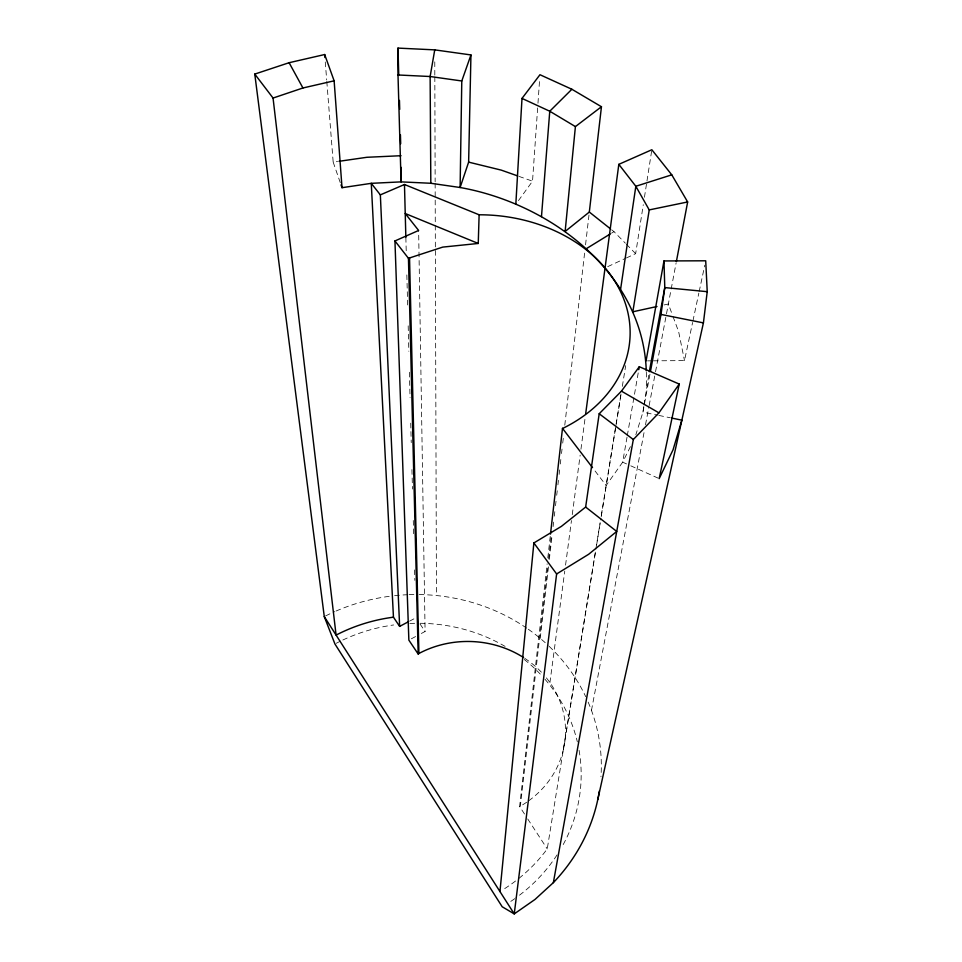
<?xml version="1.0" encoding="UTF-8"?>
<svg xmlns="http://www.w3.org/2000/svg" width="962" height="962" viewBox="0 0 962 962"><rect width="100%" height="100%" fill="white"/><g stroke="black" fill="none" stroke-linecap="round" stroke-linejoin="round"><path stroke-width="0.72" stroke-dasharray="4.81 3.61" d="M518.458 200.625L532.527 181.181L537.866 104.714M537.974 103.211L539.646 79.221M524.494 813.996L519.612 806.517L547.137 563.84M547.811 557.888L550.336 535.557M519.612 806.517L520.358 806.204L547.955 564.959M548.641 559.006L551.37 535.173M540.235 638.371L548.472 566.822M549.326 559.367L552.068 535.521M553.102 526.575L553.619 522.101M554.304 516.137L554.821 511.664M555.507 505.699L556.024 501.226M556.709 495.274L557.226 490.8M557.912 484.836L558.429 480.363M559.114 474.398L559.631 469.925M560.317 463.961L560.822 459.487M561.519 453.535L562.024 449.062M562.722 443.097L563.407 437.133M564.778 425.204L584.86 250.805M585.545 244.841L588.984 215.031M549.927 682.575L564.754 571.091M565.548 565.151L571.464 520.562M572.258 514.61L580.158 455.158M580.952 449.218L585.1 418.001M643.77 406.445L642.953 412.157L635.846 434.74M643.975 405.014L649.073 373.172M626.346 257.984L635.654 253.655L643.289 204.678M644.444 197.258L646.753 182.407M646.981 180.928L651.839 149.747M518.939 878.366A162.253 149.916 -5.5 0 0 547.246 848.893L595.586 550.757M595.827 549.278L600.144 522.582M601.346 515.163L621.452 391.149M563.467 749.302L595.658 550.793M596.62 544.877L600.949 518.205M601.19 516.726L621.127 393.771M622.33 386.363L625.697 365.632M627.02 437.205L622.667 462.169L606.156 485.497L593.422 468.831M627.272 435.738L638.78 369.648M649.951 374.23L642.953 412.157L657.359 415.127M591.462 710.413L644.119 432.118M645.502 424.747L648.845 407.082M649.134 405.603L655.254 373.22M655.531 371.741L676.07 263.191M653.451 360.822L684.499 360.606L692.616 322.45M692.929 320.983L698.845 293.085M699.158 291.618L704.773 265.199M630.435 446.633L622.667 462.169L629.425 465.223M611.495 233.189L613.996 231.65L625.348 243.182M411.351 638.804L416.354 636.135M421.344 633.477L425.096 631.469L418.638 230.471M409.596 621.127L415.825 617.832M607.719 266.642L625.011 258.61M664.093 304.942L668.349 304.004L672.474 315.091M326.803 81.433L333.177 162.145L337.578 161.52M647.546 360.858L651.971 360.834M658.802 415.416L670.334 417.785M518.927 176.371L532.527 181.181M630.783 465.824L659.186 478.619M611.652 229.786L613.996 231.65M626.37 244.228L635.654 253.655M420.045 624.025L425.096 631.469M527.741 818.975L547.246 848.893M672.991 316.474L678.655 331.722L684.499 360.606M333.177 162.145L341.041 184.86M325.264 62.001L326.683 79.942M405.856 237.482L406.217 250.95M406.842 274.916L407.672 306.361M408.177 325.829L408.838 351.286M409.391 372.246L410.065 397.703M410.726 423.16L411.231 442.628M411.94 469.576L412.457 489.045M413.275 520.49L413.672 535.473M414.574 569.913L414.85 580.387M646.32 372.234L646.632 386.447M434.776 61.869L434.812 75.361M434.824 76.852L435.149 181.794M435.149 183.297L435.281 223.773M435.281 225.264L436.447 595.538M579.064 750.276A165.512 153.535 -5.6 0 1 561.483 847.654M557.034 854.929A165.512 153.535 -5.6 0 1 515.969 897.799M514.766 898.664A165.512 153.535 -5.6 0 1 507.311 903.643M336.231 643.301A165.512 153.535 -5.6 0 1 341.498 640.656M342.833 640.019A165.512 153.535 -5.6 0 1 393.65 624.963M409.836 623.472A165.512 153.535 -5.6 0 1 418.674 623.268M420.153 623.28A165.512 153.535 -5.6 0 1 506.505 647.234M524.29 659.499A165.512 153.535 -5.6 0 1 542.123 676.058M544.973 679.244A165.512 153.535 -5.6 0 1 577.344 741.894M588.167 702.116A188.071 173.845 -5.5 0 1 600.961 776.791M325.565 615.945A188.071 173.845 -5.5 0 1 334.716 611.628M336.039 611.05A188.071 173.845 -5.5 0 1 390.319 596.187M394.624 595.682A188.071 173.845 -5.5 0 1 407.611 594.72M409.066 594.66A188.071 173.845 -5.5 0 1 417.712 594.54M419.155 594.552A188.071 173.845 -5.5 0 1 527.056 628.39M528.294 629.244A188.071 173.845 -5.5 0 1 548.087 645.31M549.17 646.344A188.071 173.845 -5.5 0 1 585.714 696.68M515.548 881.012A162.253 149.916 -5.5 0 1 502.441 890.03M546.392 677.873A97.451 89.238 1.2 0 1 527.897 801.37M526.671 802.224A97.451 89.238 1.2 0 1 520.358 806.204M524.807 658.345A97.451 89.238 1.2 0 1 542.496 673.364"/><path stroke-width="1.44" d="M470.947 54.942L468.626 162.133L460.113 187.506L430.82 183.273L401.07 181.878L398.003 74.976L397.991 48.1L434.74 49.868L470.947 54.942L461.784 80.976L460.113 187.506C550.312 203.535 642.796 272.895 646.284 370.815M523.605 657.563A97.451 89.238 1.2 0 0 418.915 653.487L418.169 654.004L408.453 258.309L442.748 247.102L478.246 243.458L479.124 214.791L404.473 184.5L380.351 194.877L399.639 626.394L408.357 621.777M515.824 204.269L522.005 98.413L539.959 74.723L571.873 89.262L601.454 106.734L589.321 212.049L565.127 231.457L575.408 126.599L601.454 106.734M541.474 216.63L549.759 111.231L571.873 89.262M499.951 891.546L533.874 542.953L561.411 526.358L585.642 507.058L599.194 413.756L621.452 391.149L639.297 366.714L679.244 384.078L659.186 478.619L673.051 449.807L681.854 420.153L671.777 418.085M550.505 534.066L562.493 428.355L563.636 427.958A147.499 115.32 2.5 0 0 623.424 298.148A147.499 115.32 2.5 0 0 479.124 214.791M597.799 799.506L703.414 322.895L707.226 291.678L705.711 260.798L663.972 260.942L646.067 360.87M533.874 542.953L556.625 573.965L514.237 913.9L502.188 906.757L334.932 643.987L324.278 616.606L254.774 74.086L289.105 62.71L324.675 54.533L334.127 80.82L342.015 187.698L371.272 183.333L401.07 181.878L401.046 167.34M585.702 413.54L618.819 164.346L651.839 149.747L671.777 174.844L687.65 201.96L676.346 261.724M650.492 371.32L661.002 314.43L664.79 287.59L663.972 260.942M620.634 289.033L635.834 186.279L618.819 164.346M671.777 174.844L635.834 186.279L649.23 209.908L632.84 311.796L656.986 306.505M434.74 49.868L430.134 76.515L430.82 183.273M638.78 369.648L639.297 366.714M324.278 616.606L514.237 913.9L534.992 899.458L553.354 882.647L633.321 439.526L658.922 412.842L679.244 384.078M649.338 371.693L664.79 287.59L707.226 291.678M586.447 248.617L610.245 233.97M556.625 573.965L588.672 554.268L616.726 531.445L585.642 507.058M418.169 654.004L408.862 640.139L394.949 240.945L418.638 230.471L405.23 213.516L478.246 243.458M254.774 74.086L273.052 98.052L302.934 87.987L334.127 80.82M649.23 209.908L687.65 201.96M339.045 161.303L366.895 157.287L401.022 155.712M398.003 74.976L430.134 76.515L461.784 80.976M661.002 314.43L703.414 322.895M468.626 162.133L501.25 170.118L517.568 175.89M522.005 98.413L549.759 111.231L575.408 126.599M621.452 391.149L658.922 412.842M599.194 413.756L633.321 439.526M589.321 212.049L610.473 228.848M380.351 194.877L371.272 183.333L393.458 617.183L399.639 626.394M394.949 240.945L408.453 258.309M562.493 428.355L592.52 467.64M289.105 62.71L302.934 87.987M341.041 184.86L342.015 187.698M273.052 98.052L336.087 635.1A162.253 149.916 -5.5 0 1 393.458 617.183M324.675 54.533L324.915 57.516M397.991 48.1L398.749 75M399.458 100.409L399.711 109.379M400.432 134.788L400.685 143.759M404.473 184.5L405.856 237.482M409.535 257.66L418.915 653.487M599.362 791.017A188.071 173.845 -5.5 0 1 553.354 882.647"/></g></svg>
